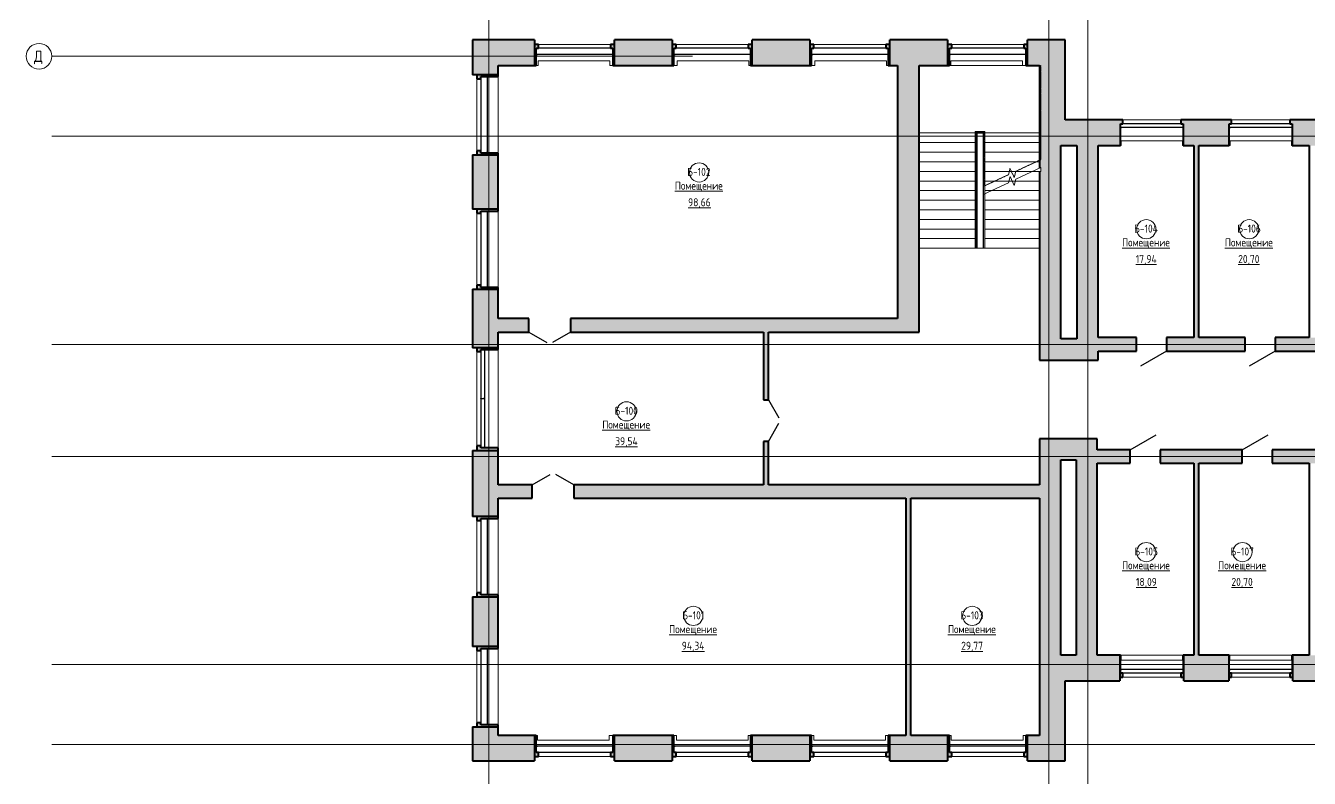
# Model space of a CAD drawing. Header units: millimetres. Extents: x -13853 to 411335, y -23261 to 161252.
# Drawn here: x -13853 to 26251, y -267 to 23239 of the extents above; entities that cross this region are included whole.
import ezdxf

# ---------------------------------------------------------------- set-up
doc = ezdxf.new("R2010")
doc.units = ezdxf.units.MM
doc.linetypes.add('ADSK_Линия сетки', pattern=[21, 12, -3, 3, -3])
doc.linetypes.add('ADSK_Сверху', pattern=[4.5, 3, -1.5])
for name, color, linetype, lineweight in [('Двери', 7, 'Continuous', 18), ('Каркас_Импост', 7, 'Continuous', 30), ('Лестницы', 7, 'Continuous', 18), ('Марки помещений', 7, 'Continuous', 18), ('Ограждение', 7, 'Continuous', 18), ('Окна', 7, 'Continuous', 18), ('Оси', 7, 'Continuous', 9), ('Панель', 7, 'Continuous', 30), ('Перекрытия', 7, 'Continuous', 18), ('Поручни', 7, 'Continuous', 18), ('Стены', 7, 'Continuous', 18), ('Стены разрез', 7, 'Continuous', 40)]:
    doc.layers.add(name, color=color, linetype=linetype, lineweight=lineweight)
doc.styles.add('GOST Common_1', font='GOST Common.ttf', dxfattribs={"width": 0.9, "height": 250})
doc.styles.add('GOST Common_2', font='GOST Common.ttf', dxfattribs={"width": 0.9, "height": 350})

# ---------------------------------------------------------------- blocks, each defined once
blk = doc.blocks.new('Ограждение - Ограждение-221464-001_Весь этаж')
at = {"layer": 'Ограждение', "linetype": 'ADSK_Сверху'}
for p, q in [((15816, 19938), (15816, 16287)), ((16116, 19938), (15816, 19938)), ((15821, 19933), (15821, 16287)), ((16111, 19933), (15821, 19933)), ((15846, 19908), (15846, 16287)), ((16086, 19908), (15846, 19908)), ((15861, 19893), (15861, 16287)), ((16071, 19893), (15861, 19893)), ((15866, 19888), (15866, 16287)), ((16066, 19888), (15866, 19888)), ((15876, 19878), (15876, 16287)), ((16056, 19878), (15876, 19878)), ((16056, 18218), (16056, 19878)), ((16066, 18218), (16066, 19888)), ((16071, 18220), (16071, 19893)), ((16086, 18227), (16086, 19908)), ((16111, 19887), (16111, 19933)), ((16111, 18239), (16111, 19887)), ((16116, 19887), (16116, 19938)), ((16116, 18241), (16116, 19887)), ((15866, 16287), (15816, 16287)), ((15861, 16287), (15821, 16287)), ((15876, 16287), (15846, 16287))]:
    blk.add_line(p, q, dxfattribs=at)
at = {"layer": 'Поручни'}
for p, q in [((16066, 17968), (16056, 17968)), ((16066, 17968), (16056, 17968)), ((16056, 16287), (16056, 17968)), ((16071, 17970), (16066, 17968)), ((16071, 17970), (16066, 17968)), ((16111, 17989), (16071, 17970)), ((16111, 17989), (16071, 17970)), ((16111, 17989), (16071, 17970)), ((16071, 16287), (16071, 17970)), ((16116, 17991), (16111, 17989)), ((16111, 16287), (16111, 17989)), ((16116, 16287), (16116, 17991)), ((16071, 16287), (16056, 16287)), ((16111, 16287), (16071, 16287)), ((16116, 16287), (16111, 16287))]:
    blk.add_line(p, q, dxfattribs=at)
blk = doc.blocks.new('Ограждение - Ограждение-221491-001_Весь этаж')
at = {"layer": 'Поручни'}
for p, q in [((15816, 19938), (15816, 16287)), ((16116, 19938), (15816, 19938)), ((15821, 19933), (15821, 16287)), ((16111, 19933), (15821, 19933)), ((15861, 19893), (15861, 16287)), ((16071, 19893), (15861, 19893)), ((15876, 19878), (15876, 16287)), ((16056, 19878), (15876, 19878)), ((16056, 17968), (16056, 19878)), ((16071, 17972), (16071, 19893)), ((16086, 19891), (16086, 19908)), ((16111, 19887), (16111, 19933)), ((16111, 17989), (16111, 19887)), ((16116, 19887), (16116, 19938)), ((16116, 17991), (16116, 19887)), ((15821, 16287), (15816, 16287)), ((15861, 16287), (15821, 16287)), ((15876, 16287), (15861, 16287))]:
    blk.add_line(p, q, dxfattribs=at)
blk = doc.blocks.new('ИРНИТУ-Окно-ГОСТ23166-99_4_2_Створки - 1920 x 2350-934199-001_Весь этаж')
at = {"layer": 'Каркас_Импост'}
for p, q in [((-1018.1, 220), (941.9, 220)), ((-1018.1, 220), (-1018.1, 100)), ((-1018.1, 220), (-983.1, 220)), ((-1018.1, 100), (941.9, 100)), ((-1018.1, 100), (-983.1, 100)), ((941.9, 220), (906.9, 220)), ((941.9, 100), (906.9, 100)), ((941.9, 220), (941.9, 100))]:
    blk.add_line(p, q, dxfattribs=at)
blk = doc.blocks.new('ИРНИТУ_Дверь_Однопольная_ДеревяннаяВнутренняя_филенчатая - 900х2080 без верха-1341253-001_Весь этаж')
at = {"layer": 'Панель'}
blk.add_line((-470, 210), (344, 680), dxfattribs=at)
blk = doc.blocks.new('AC_Дверь_Двупольная_ДеревяннаяВнутренняя_филенчатая_с_верхом - 1260х2080-414140-001_Весь этаж')
at = {"layer": 'Панель'}
for p, q in [((-650, 80), (-87, 405)), ((650, 80), (87, 405))]:
    blk.add_line(p, q, dxfattribs=at)
blk = doc.blocks.new('AC_Дверь_Двупольная_ДеревяннаяВнутренняя_филенчатая_с_верхом - 1260х2080-413008-001_Весь этаж')
at = {"layer": 'Панель'}
for p, q in [((-650, 210), (-87, 535)), ((650, 210), (87, 535))]:
    blk.add_line(p, q, dxfattribs=at)
blk = doc.blocks.new('ИРНИТУ-Окно-ГОСТ23166-99_4_2_Створки - 1920 x 2350-415137-001_Весь этаж')
at = {"layer": 'Каркас_Импост'}
for p, q in [((-1018.1, -160), (941.9, -160)), ((-1018.1, -280), (-1018.1, -160)), ((-1018.1, -160), (-983.1, -160)), ((-1018.1, -280), (941.9, -280)), ((-1018.1, -280), (-983.1, -280)), ((941.9, -160), (906.9, -160)), ((941.9, -280), (906.9, -280)), ((941.9, -280), (941.9, -160))]:
    blk.add_line(p, q, dxfattribs=at)
blk = doc.blocks.new('ИРНИТУ-Окно-ГОСТ23166-99_6_3_Створки - 2350 x 2350-686471-001_Весь этаж')
at = {"layer": 'Каркас_Импост'}
for p, q in [((-1233.1, 210), (1156.9, 210)), ((-1233.1, 210), (-1233.1, 10)), ((-1233.1, 210), (-1198.1, 210)), ((-1233.1, 10), (1156.9, 10)), ((-1233.1, 10), (-1198.1, 10)), ((1156.9, 210), (1121.9, 210)), ((1156.9, 10), (1121.9, 10)), ((1156.9, 210), (1156.9, 10))]:
    blk.add_line(p, q, dxfattribs=at)
blk = doc.blocks.new('ИРНИТУ-Окно-ГОСТ23166-99_6_3_Створки - 2350 x 2350-686492-001_Весь этаж')
at = {"layer": 'Каркас_Импост'}
for p, q in [((-1233.1, -10), (1156.9, -10)), ((-1233.1, -210), (-1233.1, -10)), ((-1233.1, -10), (-1198.1, -10)), ((-1233.1, -210), (1156.9, -210)), ((-1233.1, -210), (-1198.1, -210)), ((1156.9, -10), (1121.9, -10)), ((1156.9, -210), (1121.9, -210)), ((1156.9, -210), (1156.9, -10))]:
    blk.add_line(p, q, dxfattribs=at)
blk = doc.blocks.new('ИРНИТУ-Окно-ГОСТ23166-99_4_2_Створки - 1520 x 2350-772737-001_Весь этаж')
at = {"layer": 'Каркас_Импост'}
for p, q in [((-808.1, -90), (731.9, -90)), ((-808.1, -210), (-808.1, -90)), ((-808.1, -90), (-773.1, -90)), ((-808.1, -210), (731.9, -210)), ((-808.1, -210), (-773.1, -210)), ((731.9, -90), (696.9, -90)), ((731.9, -210), (716.9, -210)), ((731.9, -210), (731.9, -90))]:
    blk.add_line(p, q, dxfattribs=at)
blk = doc.blocks.new('ИРНИТУ-Окно-ГОСТ23166-99_4_2_Створки - 1520 x 2350-772734-001_Весь этаж')
at = {"layer": 'Каркас_Импост'}
for p, q in [((-808.1, -90), (731.9, -90)), ((-808.1, -210), (-808.1, -90)), ((-808.1, -90), (-773.1, -90)), ((-808.1, -210), (731.9, -210)), ((-808.1, -210), (-793.1, -210)), ((731.9, -90), (696.9, -90)), ((731.9, -210), (696.9, -210)), ((731.9, -210), (731.9, -90))]:
    blk.add_line(p, q, dxfattribs=at)
blk = doc.blocks.new('Ось сетки - D8-4846-001_Весь этаж')
at = {"layer": 'Оси', "lineweight": 18}
for start, end in [(360, 180), (180, 360)]:
    blk.add_arc((0, 0), 4, start, end, dxfattribs=at)
blk = doc.blocks.new('ADSK_Марка_Помещение - Номер Имя Площадь Площадь проемов-115235-001_Весь этаж')
at = {"layer": 'Марки помещений'}
blk.add_circle((0, 0), 3, dxfattribs=at)

msp = doc.modelspace()

# ---------------------------------------------------------------- hatches: boundary and pattern name
at = {"layer": 'Стены'}
h = msp.add_hatch(color=256, dxfattribs=at)
h.paths.add_polyline_path([(906, 1075), (906, 1345), (106, 1345), (106, 1075)], flags=0)
h.paths.add_polyline_path([(906, 3845), (906, 5405), (106, 5405), (106, 3845)], flags=0)
h.paths.add_polyline_path([(106, 7905), (906, 7905), (906, 9975), (106, 9975)], flags=0)
h.paths.add_polyline_path([(906, 13175), (906, 15005), (106, 15005), (106, 13175)], flags=0)
h.paths.add_polyline_path([(906, 17505), (906, 19205), (106, 19205), (106, 17505)], flags=0)
h.paths.add_polyline_path([(906, 21705), (906, 22795), (106, 22795), (106, 21705)], flags=0)
h = msp.add_hatch(color=256, dxfattribs=at)
h.paths.add_polyline_path([(2046, 21995), (2046, 22795), (906, 22795), (906, 21995)], flags=0)
h.paths.add_polyline_path([(17826, 21995), (18626, 21995), (18626, 22795), (17446, 22795), (17446, 21995)], flags=0)
h.paths.add_polyline_path([(4546, 21995), (6346, 21995), (6346, 22795), (4546, 22795)], flags=0)
h.paths.add_polyline_path([(8846, 21995), (10646, 21995), (10646, 22795), (8846, 22795)], flags=0)
h.paths.add_polyline_path([(13386, 21995), (14946, 21995), (14946, 22795), (13146, 22795), (13146, 21995)], flags=0)
h = msp.add_hatch(color=256, dxfattribs=at)
h.paths.add_polyline_path([(4546, 21995), (4546, 22655), (4421, 22655), (4421, 22535), (4491, 22535), (4491, 21995)], flags=0)
h.paths.add_polyline_path([(2101, 21995), (2101, 22535), (2171, 22535), (2171, 22655), (2046, 22655), (2046, 21995)], flags=0)
h = msp.add_hatch(color=256, dxfattribs=at)
h.paths.add_polyline_path([(6401, 21995), (6401, 22535), (6471, 22535), (6471, 22655), (6346, 22655), (6346, 21995)], flags=0)
h.paths.add_polyline_path([(8791, 21995), (8846, 21995), (8846, 22655), (8721, 22655), (8721, 22535), (8791, 22535)], flags=0)
h = msp.add_hatch(color=256, dxfattribs=at)
h.paths.add_polyline_path([(10701, 21995), (10701, 22535), (10771, 22535), (10771, 22655), (10646, 22655), (10646, 21995)], flags=0)
h.paths.add_polyline_path([(13091, 21995), (13146, 21995), (13146, 22655), (13021, 22655), (13021, 22535), (13091, 22535)], flags=0)
h = msp.add_hatch(color=256, dxfattribs=at)
h.paths.add_polyline_path([(15008, 21995), (15008, 22535), (15078, 22535), (15078, 22655), (14946, 22655), (14946, 21995)], flags=0)
h.paths.add_polyline_path([(17398, 21995), (17446, 21995), (17446, 22655), (17328, 22655), (17328, 22535), (17398, 22535)], flags=0)
h = msp.add_hatch(color=256, dxfattribs=at)
h.paths.add_polyline_path([(906, 19205), (906, 19260), (366, 19260), (366, 19330), (246, 19330), (246, 19205)], flags=0)
h.paths.add_polyline_path([(246, 21580), (366, 21580), (366, 21650), (906, 21650), (906, 21705), (246, 21705)], flags=0)
for points in [[(14066, 13670), (14066, 21995), (13386, 21995), (13386, 13670)], [(18626, 19495), (18626, 21995), (17826, 21995), (17826, 19495), (18486, 19495)], [(18486, 13456), (18486, 19495), (17826, 19495), (17826, 18788), (17866, 18807), (17866, 18687), (17826, 18687), (17826, 13456)], [(19651, 13456), (19651, 19495), (18991, 19495), (18991, 13456), (19419, 13456)], [(22641, 13495), (22801, 13495), (22801, 19495), (22641, 19495), (22641, 17027)], [(19419, 12796), (19651, 12796), (19651, 13456), (17826, 13456), (17826, 12796)], [(18966, 9676), (19626, 9676), (19626, 10336), (17826, 10336), (17826, 9676), (18486, 9676)], [(18486, 3575), (18486, 9676), (17826, 9676), (17826, 3575)], [(19626, 3575), (19626, 9676), (18966, 9676), (18966, 3575), (19419, 3575)], [(22641, 3575), (22801, 3575), (22801, 9575), (22641, 9575), (22641, 4593)], [(13646, 1075), (13806, 1075), (13806, 8480), (13646, 8480), (13646, 4593)], [(18626, 275), (18626, 2775), (17826, 2775), (17826, 275)]]:
    msp.add_hatch(color=256, dxfattribs=at).paths.add_polyline_path(points, flags=0)
h = msp.add_hatch(color=256, dxfattribs=at)
h.paths.add_polyline_path([(90341, 19495), (91001, 19495), (91001, 20175), (91071, 20175), (91071, 20295), (90271, 20295), (90271, 20175), (90341, 20175)], flags=0)
h.paths.add_polyline_path([(84741, 19495), (85251, 19495), (85251, 20175), (85321, 20175), (85321, 20295), (83641, 20295), (83641, 20175), (83711, 20175), (83711, 19495), (84581, 19495)], flags=0)
h.paths.add_polyline_path([(100866, 19495), (100866, 20295), (98016, 20295), (98016, 20175), (98086, 20175), (98086, 19495), (100206, 19495)], flags=0)
h.paths.add_polyline_path([(95346, 19495), (95346, 20175), (95416, 20175), (95416, 20295), (91971, 20295), (91971, 20175), (92041, 20175), (92041, 19495)], flags=0)
h.paths.add_polyline_path([(89301, 19495), (89301, 20175), (89371, 20175), (89371, 20295), (87141, 20295), (87141, 20175), (87211, 20175), (87211, 19495), (88601, 19495)], flags=0)
h.paths.add_polyline_path([(97046, 19495), (97046, 20175), (97116, 20175), (97116, 20295), (96316, 20295), (96316, 20175), (96386, 20175), (96386, 19495)], flags=0)
h.paths.add_polyline_path([(60551, 19495), (60551, 20175), (60621, 20175), (60621, 20295), (58741, 20295), (58741, 20175), (58811, 20175), (58811, 19495)], flags=0)
h.paths.add_polyline_path([(70651, 19495), (70651, 20175), (70721, 20175), (70721, 20295), (68941, 20295), (68941, 20175), (69011, 20175), (69011, 19495), (70054, 19495)], flags=0)
h.paths.add_polyline_path([(81696, 19495), (81751, 19495), (81751, 20175), (81821, 20175), (81821, 20295), (79941, 20295), (79941, 20175), (80011, 20175), (80011, 19495), (81016, 19495)], flags=0)
h.paths.add_polyline_path([(67051, 19495), (67051, 20175), (67121, 20175), (67121, 20295), (65541, 20295), (65541, 20175), (65611, 20175), (65611, 19495)], flags=0)
h.paths.add_polyline_path([(76311, 19495), (78051, 19495), (78051, 20175), (78121, 20175), (78121, 20295), (76241, 20295), (76241, 20175), (76311, 20175)], flags=0)
h.paths.add_polyline_path([(63651, 19495), (63651, 20175), (63721, 20175), (63721, 20295), (62441, 20295), (62441, 20175), (62511, 20175), (62511, 19495), (63016, 19495)], flags=0)
h.paths.add_polyline_path([(74351, 19495), (74351, 20175), (74421, 20175), (74421, 20295), (72541, 20295), (72541, 20175), (72611, 20175), (72611, 19495)], flags=0)
h.paths.add_polyline_path([(44138, 19495), (45051, 19495), (45051, 20175), (45121, 20175), (45121, 20295), (43341, 20295), (43341, 20175), (43411, 20175), (43411, 19495)], flags=0)
h.paths.add_polyline_path([(47011, 19495), (48651, 19495), (48651, 20175), (48721, 20175), (48721, 20295), (46941, 20295), (46941, 20175), (47011, 20175)], flags=0)
h.paths.add_polyline_path([(56766, 19495), (56851, 19495), (56851, 20175), (56921, 20175), (56921, 20295), (54241, 20295), (54241, 20175), (54311, 20175), (54311, 19495), (56086, 19495)], flags=0)
h.paths.add_polyline_path([(51251, 19495), (52351, 19495), (52351, 20175), (52421, 20175), (52421, 20295), (50541, 20295), (50541, 20175), (50611, 20175), (50611, 19495)], flags=0)
h.paths.add_polyline_path([(41451, 19495), (41451, 20175), (41521, 20175), (41521, 20295), (39741, 20295), (39741, 20175), (39811, 20175), (39811, 19495)], flags=0)
h.paths.add_polyline_path([(32511, 19495), (34151, 19495), (34151, 20175), (34221, 20175), (34221, 20295), (32441, 20295), (32441, 20175), (32511, 20175)], flags=0)
h.paths.add_polyline_path([(36978, 19495), (37851, 19495), (37851, 20175), (37921, 20175), (37921, 20295), (36041, 20295), (36041, 20175), (36111, 20175), (36111, 19495), (36298, 19495)], flags=0)
h.paths.add_polyline_path([(26251, 19495), (27251, 19495), (27251, 20175), (27321, 20175), (27321, 20295), (25641, 20295), (25641, 20175), (25711, 20175), (25711, 19495)], flags=0)
h.paths.add_polyline_path([(23639, 19495), (23751, 19495), (23751, 20175), (23821, 20175), (23821, 20295), (22241, 20295), (22241, 20175), (22311, 20175), (22311, 19495), (22801, 19495)], flags=0)
h.paths.add_polyline_path([(30551, 19495), (30551, 20175), (30621, 20175), (30621, 20295), (29141, 20295), (29141, 20175), (29211, 20175), (29211, 19495), (29811, 19495)], flags=0)
h.paths.add_polyline_path([(18626, 19495), (20351, 19495), (20351, 20175), (20421, 20175), (20421, 20295), (18626, 20295), (18626, 20135)], flags=0)
h = msp.add_hatch(color=256, dxfattribs=at)
h.paths.add_polyline_path([(906, 15005), (906, 15060), (366, 15060), (366, 15130), (246, 15130), (246, 15005)], flags=0)
h.paths.add_polyline_path([(246, 17380), (366, 17380), (366, 17450), (906, 17450), (906, 17505), (246, 17505)], flags=0)
h = msp.add_hatch(color=256, dxfattribs=at)
h.paths.add_polyline_path([(13386, 13670), (13386, 14090), (3170, 14090), (3170, 13670), (10980, 13670)], flags=0)
h.paths.add_polyline_path([(906, 13670), (1870, 13670), (1870, 14090), (906, 14090)], flags=0)
h = msp.add_hatch(color=256, dxfattribs=at)
h.paths.add_polyline_path([(9356, 8900), (9356, 10257), (9196, 10257), (9196, 8900)], flags=0)
h.paths.add_polyline_path([(9356, 11557), (9356, 13670), (9196, 13670), (9196, 11557)], flags=0)
h = msp.add_hatch(color=256, dxfattribs=at)
h.paths.add_polyline_path([(36298, 13075), (36978, 13075), (36978, 13495), (35788, 13495), (35788, 13075)], flags=0)
h.paths.add_polyline_path([(27648, 13075), (27648, 13495), (25188, 13495), (25188, 13075)], flags=0)
h.paths.add_polyline_path([(28588, 13075), (34848, 13075), (34848, 13495), (28588, 13495)], flags=0)
h.paths.add_polyline_path([(21791, 13075), (24248, 13075), (24248, 13495), (21791, 13495)], flags=0)
h.paths.add_polyline_path([(20851, 13075), (20851, 13495), (19651, 13495), (19651, 13075)], flags=0)
h = msp.add_hatch(color=256, dxfattribs=at)
h.paths.add_polyline_path([(906, 9975), (906, 10050), (366, 10050), (366, 10120), (246, 10120), (246, 9975)], flags=0)
h.paths.add_polyline_path([(246, 13060), (366, 13060), (366, 13130), (906, 13130), (906, 13175), (246, 13175)], flags=0)
h = msp.add_hatch(color=256, dxfattribs=at)
h.paths.add_polyline_path([(36298, 9575), (36978, 9575), (36978, 9995), (35488, 9995), (35488, 9575)], flags=0)
h.paths.add_polyline_path([(31988, 9575), (34548, 9575), (34548, 9995), (31988, 9995)], flags=0)
h.paths.add_polyline_path([(31048, 9575), (31048, 9995), (28788, 9995), (28788, 9575), (29811, 9575)], flags=0)
h.paths.add_polyline_path([(25091, 9575), (27848, 9575), (27848, 9995), (25091, 9995)], flags=0)
h.paths.add_polyline_path([(22801, 9575), (24151, 9575), (24151, 9995), (21591, 9995), (21591, 9575), (22641, 9575)], flags=0)
h.paths.add_polyline_path([(19626, 9575), (20651, 9575), (20651, 9995), (19626, 9995), (19626, 9676)], flags=0)
h = msp.add_hatch(color=256, dxfattribs=at)
h.paths.add_polyline_path([(17826, 8480), (17826, 8900), (3270, 8900), (3270, 8480), (13806, 8480)], flags=0)
h.paths.add_polyline_path([(1970, 8480), (1970, 8900), (906, 8900), (906, 8480)], flags=0)
h = msp.add_hatch(color=256, dxfattribs=at)
h.paths.add_polyline_path([(906, 5405), (906, 5460), (366, 5460), (366, 5530), (246, 5530), (246, 5405)], flags=0)
h.paths.add_polyline_path([(246, 7780), (366, 7780), (366, 7850), (906, 7850), (906, 7905), (246, 7905)], flags=0)
h = msp.add_hatch(color=256, dxfattribs=at)
h.paths.add_polyline_path([(906, 1345), (906, 1400), (366, 1400), (366, 1470), (246, 1470), (246, 1345)], flags=0)
h.paths.add_polyline_path([(246, 3720), (366, 3720), (366, 3790), (906, 3790), (906, 3845), (246, 3845)], flags=0)
h = msp.add_hatch(color=256, dxfattribs=at)
h.paths.add_polyline_path([(90931, 2775), (92531, 2775), (92531, 3575), (90931, 3575)], flags=0)
h.paths.add_polyline_path([(94531, 2775), (96131, 2775), (96131, 3575), (94531, 3575)], flags=0)
h.paths.add_polyline_path([(100046, 2775), (100046, 3575), (98131, 3575), (98131, 2775), (99590, 2775)], flags=0)
h.paths.add_polyline_path([(87231, 2775), (88931, 2775), (88931, 3575), (87231, 3575)], flags=0)
h.paths.add_polyline_path([(74331, 2775), (74331, 3575), (72631, 3575), (72631, 2775), (74273, 2775)], flags=0)
h.paths.add_polyline_path([(70631, 2775), (70631, 3575), (69031, 3575), (69031, 2775), (70054, 2775)], flags=0)
h.paths.add_polyline_path([(76331, 2775), (78031, 2775), (78031, 3575), (76331, 3575)], flags=0)
h.paths.add_polyline_path([(65631, 2775), (67031, 2775), (67031, 3575), (65631, 3575)], flags=0)
h.paths.add_polyline_path([(85231, 2775), (85231, 3575), (83711, 3575), (83711, 3035), (83641, 3035), (83641, 2775)], flags=0)
h.paths.add_polyline_path([(81696, 2775), (81696, 3575), (80031, 3575), (80031, 2775)], flags=0)
h.paths.add_polyline_path([(43431, 2775), (45031, 2775), (45031, 3575), (43431, 3575)], flags=0)
h.paths.add_polyline_path([(61686, 2775), (63696, 2775), (63696, 3035), (63651, 3035), (63651, 3575), (61686, 3575)], flags=0)
h.paths.add_polyline_path([(57186, 2775), (57186, 3575), (54331, 3575), (54331, 2775)], flags=0)
h.paths.add_polyline_path([(48631, 2775), (48631, 3575), (47031, 3575), (47031, 2775)], flags=0)
h.paths.add_polyline_path([(50631, 2775), (52331, 2775), (52331, 3575), (50631, 3575)], flags=0)
h.paths.add_polyline_path([(32531, 2775), (34131, 2775), (34131, 3575), (32531, 3575)], flags=0)
h.paths.add_polyline_path([(41431, 2775), (41431, 3575), (39831, 3575), (39831, 2775), (40517, 2775)], flags=0)
h.paths.add_polyline_path([(37831, 2775), (37831, 3575), (36131, 3575), (36131, 2775), (36298, 2775)], flags=0)
h.paths.add_polyline_path([(23731, 2775), (23731, 3575), (22331, 3575), (22331, 2775), (23639, 2775)], flags=0)
h.paths.add_polyline_path([(25731, 2775), (27231, 2775), (27231, 3575), (25731, 3575)], flags=0)
h.paths.add_polyline_path([(30531, 2775), (30531, 3575), (29231, 3575), (29231, 2775)], flags=0)
h.paths.add_polyline_path([(18626, 2775), (20331, 2775), (20331, 3575), (17826, 3575), (17826, 2775)], flags=0)
h = msp.add_hatch(color=256, dxfattribs=at)
h.paths.add_polyline_path([(20331, 2895), (20421, 2895), (20421, 3015), (20351, 3015), (20351, 3575), (20331, 3575)], flags=0)
h.paths.add_polyline_path([(22241, 2895), (22331, 2895), (22331, 3575), (22311, 3575), (22311, 3015), (22241, 3015)], flags=0)
h = msp.add_hatch(color=256, dxfattribs=at)
h.paths.add_polyline_path([(25731, 2895), (25731, 3575), (25711, 3575), (25711, 3015), (25641, 3015), (25641, 2895)], flags=0)
h.paths.add_polyline_path([(23821, 2895), (23821, 3015), (23751, 3015), (23751, 3575), (23731, 3575), (23731, 2895)], flags=0)
h = msp.add_hatch(color=256, dxfattribs=at)
h.paths.add_polyline_path([(17826, 275), (17826, 1075), (17446, 1075), (17446, 275)], flags=0)
h.paths.add_polyline_path([(106, 275), (2046, 275), (2046, 1075), (106, 1075)], flags=0)
h.paths.add_polyline_path([(4546, 275), (6346, 275), (6346, 1075), (4546, 1075)], flags=0)
h.paths.add_polyline_path([(8846, 275), (10646, 275), (10646, 1075), (8846, 1075)], flags=0)
h.paths.add_polyline_path([(13146, 275), (14946, 275), (14946, 1075), (13146, 1075)], flags=0)
h = msp.add_hatch(color=256, dxfattribs=at)
h.paths.add_polyline_path([(2046, 415), (2171, 415), (2171, 535), (2101, 535), (2101, 1075), (2046, 1075)], flags=0)
h.paths.add_polyline_path([(4421, 415), (4546, 415), (4546, 1075), (4491, 1075), (4491, 535), (4421, 535)], flags=0)
h = msp.add_hatch(color=256, dxfattribs=at)
h.paths.add_polyline_path([(8846, 415), (8846, 1075), (8791, 1075), (8791, 535), (8721, 535), (8721, 415)], flags=0)
h.paths.add_polyline_path([(6471, 415), (6471, 535), (6401, 535), (6401, 1075), (6346, 1075), (6346, 415)], flags=0)
h = msp.add_hatch(color=256, dxfattribs=at)
h.paths.add_polyline_path([(10646, 415), (10771, 415), (10771, 535), (10701, 535), (10701, 1075), (10646, 1075)], flags=0)
h.paths.add_polyline_path([(13021, 415), (13146, 415), (13146, 1075), (13091, 1075), (13091, 535), (13021, 535)], flags=0)
h = msp.add_hatch(color=256, dxfattribs=at)
h.paths.add_polyline_path([(14946, 415), (15078, 415), (15078, 535), (15008, 535), (15008, 1075), (14946, 1075)], flags=0)
h.paths.add_polyline_path([(17328, 415), (17446, 415), (17446, 1075), (17398, 1075), (17398, 535), (17328, 535)], flags=0)

# ---------------------------------------------------------------- linework, layer by layer
at = {"layer": 'Лестницы', "linetype": 'ADSK_Сверху'}
for p, q in [((14066, 21990), (14066, 19887)), ((17866, 21990), (14066, 21990)), ((17866, 19887), (17866, 21990)), ((15866, 19887), (14066, 19887)), ((14066, 19887), (14066, 16287)), ((15866, 19887), (14066, 19887)), ((15816, 19887), (14066, 19887)), ((15866, 19887), (16066, 19887)), ((15866, 19887), (15866, 16287)), ((16066, 19887), (17866, 19887)), ((16066, 18218), (16066, 19887)), ((16066, 19887), (17866, 19887)), ((16116, 19887), (17826, 19887)), ((17866, 19057), (17866, 19887)), ((15866, 19587), (14066, 19587)), ((15866, 19587), (14066, 19587)), ((15816, 19587), (14066, 19587)), ((15866, 19287), (14066, 19287)), ((15866, 19287), (14066, 19287)), ((15816, 19287), (14066, 19287)), ((16066, 19587), (17866, 19587)), ((16066, 19587), (17866, 19587)), ((16066, 19287), (17866, 19287)), ((16066, 19287), (17866, 19287)), ((16116, 19587), (17826, 19587)), ((16116, 19287), (17826, 19287)), ((15866, 18987), (14066, 18987)), ((15866, 18987), (14066, 18987)), ((15816, 18987), (14066, 18987)), ((16066, 18987), (17717, 18987)), ((16066, 18987), (17717, 18987)), ((16116, 18987), (17826, 18987)), ((17866, 19057), (17079, 18690)), ((15866, 18687), (14066, 18687)), ((15866, 18687), (14066, 18687)), ((15816, 18687), (14066, 18687)), ((16066, 18687), (16878, 18687)), ((16066, 18687), (16878, 18687)), ((16853, 18585), (16066, 18218)), ((16116, 18687), (17609, 18687)), ((16900, 18779), (16853, 18585)), ((17032, 18496), (16900, 18779)), ((16943, 18687), (17079, 18687)), ((16943, 18687), (17079, 18687)), ((17079, 18690), (17032, 18496)), ((17609, 18687), (17866, 18687)), ((15866, 18387), (14066, 18387)), ((15866, 18387), (14066, 18387)), ((15816, 18387), (14066, 18387)), ((15866, 18087), (14066, 18087)), ((15866, 18087), (14066, 18087)), ((15816, 18087), (14066, 18087)), ((16066, 18387), (16430, 18387)), ((16066, 18387), (16430, 18387)), ((16116, 18387), (16865, 18387)), ((16116, 18087), (16323, 18087)), ((16323, 18087), (17826, 18087)), ((16865, 18387), (16966, 18387)), ((16966, 18387), (17066, 18387)), ((17066, 18387), (17826, 18387)), ((15866, 17787), (14066, 17787)), ((15866, 17787), (14066, 17787)), ((15816, 17787), (14066, 17787)), ((16116, 17787), (17826, 17787)), ((15866, 17487), (14066, 17487)), ((15866, 17487), (14066, 17487)), ((15816, 17487), (14066, 17487)), ((16116, 17487), (17826, 17487)), ((15866, 17187), (14066, 17187)), ((15866, 17187), (14066, 17187)), ((15816, 17187), (14066, 17187)), ((15866, 16887), (14066, 16887)), ((15866, 16887), (14066, 16887)), ((15816, 16887), (14066, 16887)), ((16116, 17187), (17826, 17187)), ((16116, 16887), (17826, 16887)), ((15866, 16587), (14066, 16587)), ((15866, 16587), (14066, 16587)), ((15816, 16587), (14066, 16587)), ((16116, 16587), (17826, 16587)), ((15866, 16287), (14066, 16287)), ((16116, 16287), (17826, 16287))]:
    msp.add_line(p, q, dxfattribs=at)
at = {"layer": 'Лестницы'}
for p, q in [((17826, 21990), (14066, 21990)), ((15816, 19887), (14066, 19887)), ((16116, 19887), (17826, 19887)), ((15816, 19587), (14066, 19587)), ((15816, 19287), (14066, 19287)), ((16116, 19587), (17826, 19587)), ((16116, 19287), (17826, 19287)), ((15816, 18987), (14066, 18987)), ((16116, 18987), (17826, 18987)), ((15816, 18687), (14066, 18687)), ((16116, 18687), (17609, 18687)), ((16900, 18529), (16853, 18335)), ((17032, 18246), (16900, 18529)), ((17866, 18807), (17079, 18440)), ((17609, 18687), (17866, 18687)), ((17866, 18687), (17866, 18807)), ((15816, 18387), (14066, 18387)), ((15816, 18087), (14066, 18087)), ((16853, 18335), (16066, 17968)), ((16116, 18387), (16865, 18387)), ((16116, 18087), (16323, 18087)), ((16323, 18087), (17826, 18087)), ((16865, 18387), (16966, 18387)), ((16966, 18387), (17066, 18387)), ((17079, 18440), (17032, 18246)), ((17066, 18387), (17826, 18387)), ((15816, 17787), (14066, 17787)), ((16116, 17787), (17826, 17787)), ((15816, 17487), (14066, 17487)), ((16116, 17487), (17826, 17487)), ((15816, 17187), (14066, 17187)), ((15816, 16887), (14066, 16887)), ((16116, 17187), (17826, 17187)), ((16116, 16887), (17826, 16887)), ((15816, 16587), (14066, 16587)), ((16116, 16587), (17826, 16587)), ((15816, 16287), (14066, 16287)), ((16116, 16287), (17826, 16287))]:
    msp.add_line(p, q, dxfattribs=at)
at = {"layer": 'Оси', "linetype": 'ADSK_Линия сетки'}
for p, q in [((18116, 153732), (18116, -22443)), ((19336, 153732), (19336, -22443)), ((616, 147691), (616, -22443)), ((6976, 22285), (-13035, 22285)), ((-13035, 19785), (410517, 19785)), ((-13035, 13285), (410517, 13285)), ((-13035, 9785), (410517, 9785)), ((-13035, 3285), (410517, 3285)), ((-13035, 785), (410517, 785))]:
    msp.add_line(p, q, dxfattribs=at)
at = {"layer": 'Перекрытия'}
for p, q in [((15816, 16287), (14066, 16287)), ((16056, 16287), (15876, 16287))]:
    msp.add_line(p, q, dxfattribs=at)
at = {"layer": 'Стены'}
for p, q in [((2171, 22655), (4421, 22655)), ((6471, 22655), (8721, 22655)), ((10771, 22655), (13021, 22655)), ((15078, 22655), (17328, 22655)), ((2154, 21995), (2154, 22145)), ((2154, 22145), (4394, 22145)), ((4394, 22145), (4394, 21995)), ((6499, 21995), (6499, 22145)), ((6499, 22145), (8739, 22145)), ((8739, 22145), (8739, 21995)), ((10806, 21995), (10806, 22145)), ((10806, 22145), (13046, 22145)), ((13046, 22145), (13046, 21995)), ((15046, 21995), (15046, 22145)), ((15046, 22145), (17286, 22145)), ((17286, 22145), (17286, 21995)), ((2154, 21995), (2101, 21995)), ((4491, 21995), (4394, 21995)), ((6499, 21995), (6401, 21995)), ((8791, 21995), (8739, 21995)), ((10806, 21995), (10701, 21995)), ((13091, 21995), (13046, 21995)), ((15046, 21995), (15008, 21995)), ((17398, 21995), (17286, 21995)), ((246, 19330), (246, 21580)), ((906, 21650), (906, 19260)), ((20421, 20295), (22241, 20295)), ((23821, 20295), (25641, 20295)), ((20371, 19495), (20351, 19495)), ((20371, 19495), (20371, 19645)), ((20371, 19645), (22291, 19645)), ((22291, 19645), (22291, 19495)), ((22311, 19495), (22291, 19495)), ((23775, 19495), (23751, 19495)), ((23775, 19495), (23775, 19645)), ((23775, 19645), (25695, 19645)), ((25695, 19645), (25695, 19495)), ((25711, 19495), (25695, 19495)), ((246, 15130), (246, 17380)), ((906, 17450), (906, 15060)), ((246, 10120), (246, 13060)), ((906, 13130), (906, 10050)), ((246, 5530), (246, 7780)), ((906, 7850), (906, 5460)), ((246, 1470), (246, 3720)), ((906, 3790), (906, 1400)), ((20351, 3575), (22311, 3575)), ((20371, 3425), (20371, 3575)), ((22291, 3425), (20371, 3425)), ((22291, 3575), (22291, 3425)), ((23751, 3575), (25711, 3575)), ((23771, 3425), (23771, 3575)), ((25691, 3425), (23771, 3425)), ((25691, 3575), (25691, 3425)), ((22241, 2895), (20421, 2895)), ((25641, 2895), (23821, 2895)), ((2101, 1075), (2136, 1075)), ((2136, 925), (2136, 1075)), ((4376, 925), (2136, 925)), ((4376, 1075), (4491, 1075)), ((4376, 1075), (4376, 925)), ((6401, 1075), (6476, 1075)), ((6476, 925), (6476, 1075)), ((8716, 925), (6476, 925)), ((8716, 1075), (8791, 1075)), ((8716, 1075), (8716, 925)), ((10701, 1075), (10771, 1075)), ((10771, 925), (10771, 1075)), ((13011, 925), (10771, 925)), ((13011, 1075), (13091, 1075)), ((13011, 1075), (13011, 925)), ((15008, 1075), (15066, 1075)), ((15066, 925), (15066, 1075)), ((17306, 925), (15066, 925)), ((17306, 1075), (17398, 1075)), ((17306, 1075), (17306, 925)), ((4421, 415), (2171, 415)), ((8721, 415), (6471, 415)), ((13021, 415), (10771, 415)), ((17328, 415), (15078, 415))]:
    msp.add_line(p, q, dxfattribs=at)
at = {"layer": 'Стены разрез'}
for p, q in [((106, 22795), (106, 21705)), ((2046, 22795), (106, 22795)), ((2046, 22795), (2046, 21995)), ((2171, 22655), (2046, 22655)), ((2101, 21995), (2101, 22535)), ((2101, 22535), (2171, 22535)), ((2171, 22535), (2171, 22655)), ((4546, 22655), (4421, 22655)), ((4421, 22655), (4421, 22535)), ((4421, 22535), (4491, 22535)), ((4491, 22535), (4491, 21995)), ((6346, 22795), (4546, 22795)), ((4546, 21995), (4546, 22795)), ((6346, 22795), (6346, 21995)), ((6471, 22655), (6346, 22655)), ((6401, 21995), (6401, 22535)), ((6401, 22535), (6471, 22535)), ((6471, 22535), (6471, 22655)), ((8846, 22655), (8721, 22655)), ((8721, 22655), (8721, 22535)), ((8721, 22535), (8791, 22535)), ((8791, 22535), (8791, 21995)), ((10646, 22795), (8846, 22795)), ((8846, 21995), (8846, 22795)), ((10646, 22795), (10646, 21995)), ((10771, 22655), (10646, 22655)), ((10701, 21995), (10701, 22535)), ((10701, 22535), (10771, 22535)), ((10771, 22535), (10771, 22655)), ((13146, 22655), (13021, 22655)), ((13021, 22655), (13021, 22535)), ((13021, 22535), (13091, 22535)), ((13091, 22535), (13091, 21995)), ((14946, 22795), (13146, 22795)), ((13146, 21995), (13146, 22795)), ((14946, 22795), (14946, 21995)), ((15078, 22655), (14946, 22655)), ((15008, 21995), (15008, 22535)), ((15008, 22535), (15078, 22535)), ((15078, 22535), (15078, 22655)), ((17446, 22655), (17328, 22655)), ((17328, 22655), (17328, 22535)), ((17328, 22535), (17398, 22535)), ((17398, 22535), (17398, 21995)), ((18626, 22795), (17446, 22795)), ((17446, 21995), (17446, 22795)), ((18626, 20295), (18626, 22795)), ((906, 21705), (106, 21705)), ((246, 21705), (246, 21580)), ((906, 21705), (906, 21995)), ((906, 21995), (2101, 21995)), ((906, 21650), (906, 21705)), ((4491, 21995), (6401, 21995)), ((8791, 21995), (10701, 21995)), ((13091, 21995), (13386, 21995)), ((13386, 21995), (13386, 14090)), ((14066, 21995), (15008, 21995)), ((14066, 13670), (14066, 21995)), ((17398, 21995), (17826, 21995)), ((17826, 21995), (17826, 19495)), ((246, 21580), (366, 21580)), ((366, 21580), (366, 21650)), ((366, 21650), (906, 21650)), ((20421, 20295), (18626, 20295)), ((20351, 19495), (20351, 20175)), ((20351, 20175), (20421, 20175)), ((20421, 20175), (20421, 20295)), ((23821, 20295), (22241, 20295)), ((22241, 20295), (22241, 20175)), ((22241, 20175), (22311, 20175)), ((22311, 20175), (22311, 19495)), ((23751, 19495), (23751, 20175)), ((23751, 20175), (23821, 20175)), ((23821, 20175), (23821, 20295)), ((27321, 20295), (25641, 20295)), ((25641, 20295), (25641, 20175)), ((25641, 20175), (25711, 20175)), ((25711, 20175), (25711, 19495)), ((246, 19330), (246, 19205)), ((366, 19330), (246, 19330)), ((366, 19260), (366, 19330)), ((906, 19260), (366, 19260)), ((906, 19205), (906, 19260)), ((17826, 19495), (17826, 18788)), ((18486, 19495), (18991, 19495)), ((18486, 13456), (18486, 19495)), ((18991, 19495), (18991, 13456)), ((19651, 19495), (20351, 19495)), ((19651, 13495), (19651, 19495)), ((22311, 19495), (22641, 19495)), ((22641, 19495), (22641, 13495)), ((22801, 19495), (23751, 19495)), ((22801, 13495), (22801, 19495)), ((25711, 19495), (26251, 19495)), ((26251, 19495), (26251, 13495)), ((106, 19205), (106, 17505)), ((106, 19205), (906, 19205)), ((906, 17505), (906, 19205)), ((17826, 18687), (17826, 12796)), ((906, 17505), (106, 17505)), ((246, 17505), (246, 17380)), ((246, 17380), (366, 17380)), ((366, 17380), (366, 17450)), ((366, 17450), (906, 17450)), ((906, 17450), (906, 17505)), ((106, 15005), (106, 13175)), ((106, 15005), (906, 15005)), ((246, 15130), (246, 15005)), ((366, 15130), (246, 15130)), ((366, 15060), (366, 15130)), ((906, 15060), (366, 15060)), ((906, 15005), (906, 15060)), ((906, 14090), (906, 15005)), ((1870, 14090), (906, 14090)), ((1870, 13670), (1870, 14090)), ((13386, 14090), (3170, 14090)), ((3170, 14090), (3170, 13670)), ((906, 13175), (906, 13670)), ((906, 13670), (1870, 13670)), ((3170, 13670), (9196, 13670)), ((9196, 13670), (9196, 11557)), ((9356, 13670), (14066, 13670)), ((9356, 11557), (9356, 13670)), ((18991, 13456), (18486, 13456)), ((20851, 13495), (19651, 13495)), ((20851, 13075), (20851, 13495)), ((22641, 13495), (21791, 13495)), ((21791, 13495), (21791, 13075)), ((24248, 13495), (22801, 13495)), ((24248, 13075), (24248, 13495)), ((26251, 13495), (25188, 13495)), ((25188, 13495), (25188, 13075)), ((906, 13175), (106, 13175)), ((246, 13175), (246, 13060)), ((246, 13060), (366, 13060)), ((366, 13060), (366, 13130)), ((366, 13130), (906, 13130)), ((906, 13130), (906, 13175)), ((19651, 12796), (19651, 13075)), ((19651, 13075), (20851, 13075)), ((21791, 13075), (24248, 13075)), ((25188, 13075), (27648, 13075)), ((17826, 12796), (19651, 12796)), ((9196, 11557), (9356, 11557)), ((246, 10120), (246, 9975)), ((366, 10120), (246, 10120)), ((366, 10050), (366, 10120)), ((906, 10050), (366, 10050)), ((906, 9975), (906, 10050)), ((9196, 10257), (9196, 8900)), ((9356, 10257), (9196, 10257)), ((9356, 8900), (9356, 10257)), ((17826, 10336), (17826, 8900)), ((19626, 10336), (17826, 10336)), ((19626, 9995), (19626, 10336)), ((106, 9975), (106, 7905)), ((106, 9975), (906, 9975)), ((906, 8900), (906, 9975)), ((18486, 3575), (18486, 9676)), ((18486, 9676), (18966, 9676)), ((18966, 9676), (18966, 3575)), ((20651, 9995), (19626, 9995)), ((20651, 9575), (20651, 9995)), ((24151, 9995), (21591, 9995)), ((21591, 9995), (21591, 9575)), ((24151, 9575), (24151, 9995)), ((27848, 9995), (25091, 9995)), ((25091, 9995), (25091, 9575)), ((19626, 3575), (19626, 9575)), ((19626, 9575), (20651, 9575)), ((21591, 9575), (22641, 9575)), ((22641, 9575), (22641, 3575)), ((22801, 9575), (24151, 9575)), ((22801, 3575), (22801, 9575)), ((25091, 9575), (26251, 9575)), ((26251, 9575), (26251, 3575)), ((1970, 8900), (906, 8900)), ((1970, 8480), (1970, 8900)), ((9196, 8900), (3270, 8900)), ((3270, 8900), (3270, 8480)), ((17826, 8900), (9356, 8900)), ((906, 7850), (906, 8480)), ((906, 8480), (1970, 8480)), ((3270, 8480), (13646, 8480)), ((13646, 8480), (13646, 1075)), ((13806, 8480), (17826, 8480)), ((13806, 1075), (13806, 8480)), ((17826, 8480), (17826, 1075)), ((906, 7905), (106, 7905)), ((246, 7905), (246, 7780)), ((246, 7780), (366, 7780)), ((366, 7780), (366, 7850)), ((366, 7850), (906, 7850)), ((106, 5405), (106, 3845)), ((106, 5405), (906, 5405)), ((246, 5530), (246, 5405)), ((366, 5530), (246, 5530)), ((366, 5460), (366, 5530)), ((906, 5460), (366, 5460)), ((906, 3790), (906, 5460)), ((906, 3845), (106, 3845)), ((246, 3845), (246, 3720)), ((246, 3720), (366, 3720)), ((366, 3720), (366, 3790)), ((366, 3790), (906, 3790)), ((18966, 3575), (18486, 3575)), ((20351, 3575), (19626, 3575)), ((20331, 3575), (20331, 2775)), ((20351, 3015), (20351, 3575)), ((22641, 3575), (22311, 3575)), ((22311, 3575), (22311, 3015)), ((22331, 2775), (22331, 3575)), ((23751, 3575), (22801, 3575)), ((23731, 3575), (23731, 2775)), ((23751, 3015), (23751, 3575)), ((26251, 3575), (25711, 3575)), ((25711, 3575), (25711, 3015)), ((25731, 2775), (25731, 3575)), ((20331, 2895), (20421, 2895)), ((20421, 3015), (20351, 3015)), ((20421, 2895), (20421, 3015)), ((22311, 3015), (22241, 3015)), ((22241, 3015), (22241, 2895)), ((22241, 2895), (22331, 2895)), ((23731, 2895), (23821, 2895)), ((23821, 3015), (23751, 3015)), ((23821, 2895), (23821, 3015)), ((25711, 3015), (25641, 3015)), ((25641, 3015), (25641, 2895)), ((25641, 2895), (25731, 2895)), ((18626, 2775), (20331, 2775)), ((18626, 275), (18626, 2775)), ((22331, 2775), (23731, 2775)), ((25731, 2775), (27231, 2775)), ((106, 1345), (106, 275)), ((106, 1345), (906, 1345)), ((246, 1470), (246, 1345)), ((366, 1470), (246, 1470)), ((366, 1400), (366, 1470)), ((906, 1400), (366, 1400)), ((906, 1075), (906, 1400)), ((2101, 1075), (906, 1075)), ((2046, 1075), (2046, 275)), ((2101, 535), (2101, 1075)), ((6401, 1075), (4491, 1075)), ((4491, 1075), (4491, 535)), ((4546, 275), (4546, 1075)), ((6346, 1075), (6346, 275)), ((6401, 535), (6401, 1075)), ((10701, 1075), (8791, 1075)), ((8791, 1075), (8791, 535)), ((8846, 275), (8846, 1075)), ((10646, 1075), (10646, 275)), ((10701, 535), (10701, 1075)), ((13646, 1075), (13091, 1075)), ((13091, 1075), (13091, 535)), ((13146, 275), (13146, 1075)), ((15008, 1075), (13806, 1075)), ((14946, 1075), (14946, 275)), ((15008, 535), (15008, 1075)), ((17826, 1075), (17398, 1075)), ((17398, 1075), (17398, 535)), ((17446, 275), (17446, 1075)), ((2046, 415), (2171, 415)), ((2171, 535), (2101, 535)), ((2171, 415), (2171, 535)), ((4491, 535), (4421, 535)), ((4421, 535), (4421, 415)), ((4421, 415), (4546, 415)), ((6346, 415), (6471, 415)), ((6471, 535), (6401, 535)), ((6471, 415), (6471, 535)), ((8791, 535), (8721, 535)), ((8721, 535), (8721, 415)), ((8721, 415), (8846, 415)), ((10646, 415), (10771, 415)), ((10771, 535), (10701, 535)), ((10771, 415), (10771, 535)), ((13091, 535), (13021, 535)), ((13021, 535), (13021, 415)), ((13021, 415), (13146, 415)), ((14946, 415), (15078, 415)), ((15078, 535), (15008, 535)), ((15078, 415), (15078, 535)), ((17398, 535), (17328, 535)), ((17328, 535), (17328, 415)), ((17328, 415), (17446, 415)), ((106, 275), (2046, 275)), ((4546, 275), (6346, 275)), ((8846, 275), (10646, 275)), ((13146, 275), (14946, 275)), ((17446, 275), (18626, 275))]:
    msp.add_line(p, q, dxfattribs=at)

# ---------------------------------------------------------------- block references
at = {"layer": 'Двери'}
for name, p, rotation in [('AC_Дверь_Двупольная_ДеревяннаяВнутренняя_филенчатая_с_верхом - 1260х2080-413008-001_Весь этаж', (2520, 13880), 180), ('ИРНИТУ_Дверь_Однопольная_ДеревяннаяВнутренняя_филенчатая - 900х2080 без верха-1341253-001_Весь этаж', (21321, 13285), 180), ('ИРНИТУ_Дверь_Однопольная_ДеревяннаяВнутренняя_филенчатая - 900х2080 без верха-1341253-001_Весь этаж', (24718, 13285), 180), ('AC_Дверь_Двупольная_ДеревяннаяВнутренняя_филенчатая_с_верхом - 1260х2080-414140-001_Весь этаж', (9276, 10907), 269.9999999999999)]:
    msp.add_blockref(name, p, dxfattribs=dict(at, rotation=rotation))
for name, p in [('ИРНИТУ_Дверь_Однопольная_ДеревяннаяВнутренняя_филенчатая - 900х2080 без верха-1341253-001_Весь этаж', (21121, 9785)), ('ИРНИТУ_Дверь_Однопольная_ДеревяннаяВнутренняя_филенчатая - 900х2080 без верха-1341253-001_Весь этаж', (24621, 9785)), ('AC_Дверь_Двупольная_ДеревяннаяВнутренняя_филенчатая_с_верхом - 1260х2080-413008-001_Весь этаж', (2620, 8690))]:
    msp.add_blockref(name, p, dxfattribs=at)
at = {"layer": 'Марки помещений', "xscale": 99.99999999999993, "yscale": 99.99999999999993, "zscale": 99.99999999999993}
for p in [(7187, 18655), (21157, 16882), (24372, 16882), (4920, 11193), (21157, 6798), (24162, 6798), (7007, 4805), (15719, 4805)]:
    msp.add_blockref('ADSK_Марка_Помещение - Номер Имя Площадь Площадь проемов-115235-001_Весь этаж', p, dxfattribs=at)
at = {"layer": 'Ограждение'}
for name in ['Ограждение - Ограждение-221464-001_Весь этаж', 'Ограждение - Ограждение-221491-001_Весь этаж']:
    msp.add_blockref(name, (0, 0), dxfattribs=at)
at = {"layer": 'Окна'}
for name, p, rotation in [('ИРНИТУ-Окно-ГОСТ23166-99_6_3_Створки - 2350 x 2350-686492-001_Весь этаж', (3258, 22325), 180), ('ИРНИТУ-Окно-ГОСТ23166-99_6_3_Створки - 2350 x 2350-686492-001_Весь этаж', (7558, 22325), 180), ('ИРНИТУ-Окно-ГОСТ23166-99_6_3_Створки - 2350 x 2350-686492-001_Весь этаж', (11858, 22325), 180), ('ИРНИТУ-Окно-ГОСТ23166-99_6_3_Створки - 2350 x 2350-686492-001_Весь этаж', (16165, 22325), 180), ('ИРНИТУ-Окно-ГОСТ23166-99_6_3_Створки - 2350 x 2350-686492-001_Весь этаж', (576, 20417), 270), ('ИРНИТУ-Окно-ГОСТ23166-99_4_2_Створки - 1920 x 2350-415137-001_Весь этаж', (21293, 19895), 180), ('ИРНИТУ-Окно-ГОСТ23166-99_4_2_Створки - 1920 x 2350-415137-001_Весь этаж', (24693, 19895), 180), ('ИРНИТУ-Окно-ГОСТ23166-99_6_3_Створки - 2350 x 2350-686492-001_Весь этаж', (576, 16217), 270), ('ИРНИТУ-Окно-ГОСТ23166-99_4_2_Створки - 1520 x 2350-772737-001_Весь этаж', (576, 12322), 270), ('ИРНИТУ-Окно-ГОСТ23166-99_4_2_Створки - 1520 x 2350-772734-001_Весь этаж', (576, 10782), 270), ('ИРНИТУ-Окно-ГОСТ23166-99_6_3_Створки - 2350 x 2350-686492-001_Весь этаж', (576, 6617), 270), ('ИРНИТУ-Окно-ГОСТ23166-99_6_3_Створки - 2350 x 2350-686492-001_Весь этаж', (576, 2557), 270), ('ИРНИТУ-Окно-ГОСТ23166-99_4_2_Створки - 1920 x 2350-934199-001_Весь этаж', (21293, 3235), 180), ('ИРНИТУ-Окно-ГОСТ23166-99_4_2_Створки - 1920 x 2350-934199-001_Весь этаж', (24693, 3235), 180), ('ИРНИТУ-Окно-ГОСТ23166-99_6_3_Створки - 2350 x 2350-686471-001_Весь этаж', (3258, 745), 180), ('ИРНИТУ-Окно-ГОСТ23166-99_6_3_Створки - 2350 x 2350-686471-001_Весь этаж', (7558, 745), 180), ('ИРНИТУ-Окно-ГОСТ23166-99_6_3_Створки - 2350 x 2350-686471-001_Весь этаж', (11858, 745), 180), ('ИРНИТУ-Окно-ГОСТ23166-99_6_3_Створки - 2350 x 2350-686471-001_Весь этаж', (16165, 745), 180)]:
    msp.add_blockref(name, p, dxfattribs=dict(at, rotation=rotation))
at = {"layer": 'Оси', "lineweight": 18, "xscale": 99.99999999999993, "yscale": 99.99999999999993, "zscale": 99.99999999999993, "rotation": 89.99999999999982}
msp.add_blockref('Ось сетки - D8-4846-001_Весь этаж', (-13435, 22285), dxfattribs=at)

# ---------------------------------------------------------------- texts
at = {"layer": 'Марки помещений', "lineweight": 9, "char_height": 250, "attachment_point": 1, "style": 'GOST Common_1'}
for s, insert, width in [('\\fGOST Common|b0|i0|c204|p34|;\\W.9;Б', (6817, 18798), 216.46), ('-102', (6996, 18798), 721.52), ('\\LПомещение', (6430, 18367), 1875.95), ('\\L98,66', (6844, 17848), 873.04), ('\\fGOST Common|b0|i0|c204|p34|;\\W.9;Б', (20778, 17026), 216.46), ('-104', (20957, 17026), 743.16), ('\\fGOST Common|b0|i0|c204|p34|;\\W.9;Б', (24002, 17026), 216.46), ('-106', (24180, 17026), 721.52), ('\\LПомещение', (20400, 16595), 1875.95), ('\\LПомещение', (23615, 16595), 1875.95), ('\\L17,94', (20829, 16076), 836.96), ('\\L20,70', (24029, 16076), 873.04), ('\\fGOST Common|b0|i0|c204|p34|;\\W.9;Б', (4549, 11336), 216.46), ('-100', (4728, 11336), 721.52), ('\\LПомещение', (4162, 10905), 1875.95), ('\\L39,54', (4567, 10386), 894.68), ('\\fGOST Common|b0|i0|c204|p34|;\\W.9;Б', (20787, 6942), 216.46), ('-105', (20966, 6942), 721.52), ('\\fGOST Common|b0|i0|c204|p34|;\\W.9;Б', (23791, 6942), 216.46), ('-107', (23970, 6942), 721.52), ('\\LПомещение', (20400, 6510), 1875.95), ('\\LПомещение', (23404, 6510), 1875.95), ('\\L18,09', (20838, 5992), 815.32), ('\\L20,70', (23818, 5992), 873.04), ('\\fGOST Common|b0|i0|c204|p34|;\\W.9;Б', (6661, 4948), 216.46), ('-101', (6839, 4948), 663.8), ('\\fGOST Common|b0|i0|c204|p34|;\\W.9;Б', (15349, 4948), 216.46), ('-103', (15528, 4948), 721.52), ('\\LПомещение', (6250, 4517), 1875.95), ('\\LПомещение', (14962, 4517), 1875.95), ('\\L94,34', (6646, 3998), 916.33), ('\\L29,77', (15376, 3998), 873.04)]:
    msp.add_mtext(s, dxfattribs=dict(at, insert=insert, width=width))
at = {"layer": 'Оси', "insert": (-13592, 22458), "char_height": 350, "width": 346.33, "attachment_point": 1, "style": 'GOST Common_2'}
msp.add_mtext('\\fGOST Common|b0|i0|c204|p34|;\\W.9;Д', dxfattribs=at)

doc.saveas('drawing.dxf')
